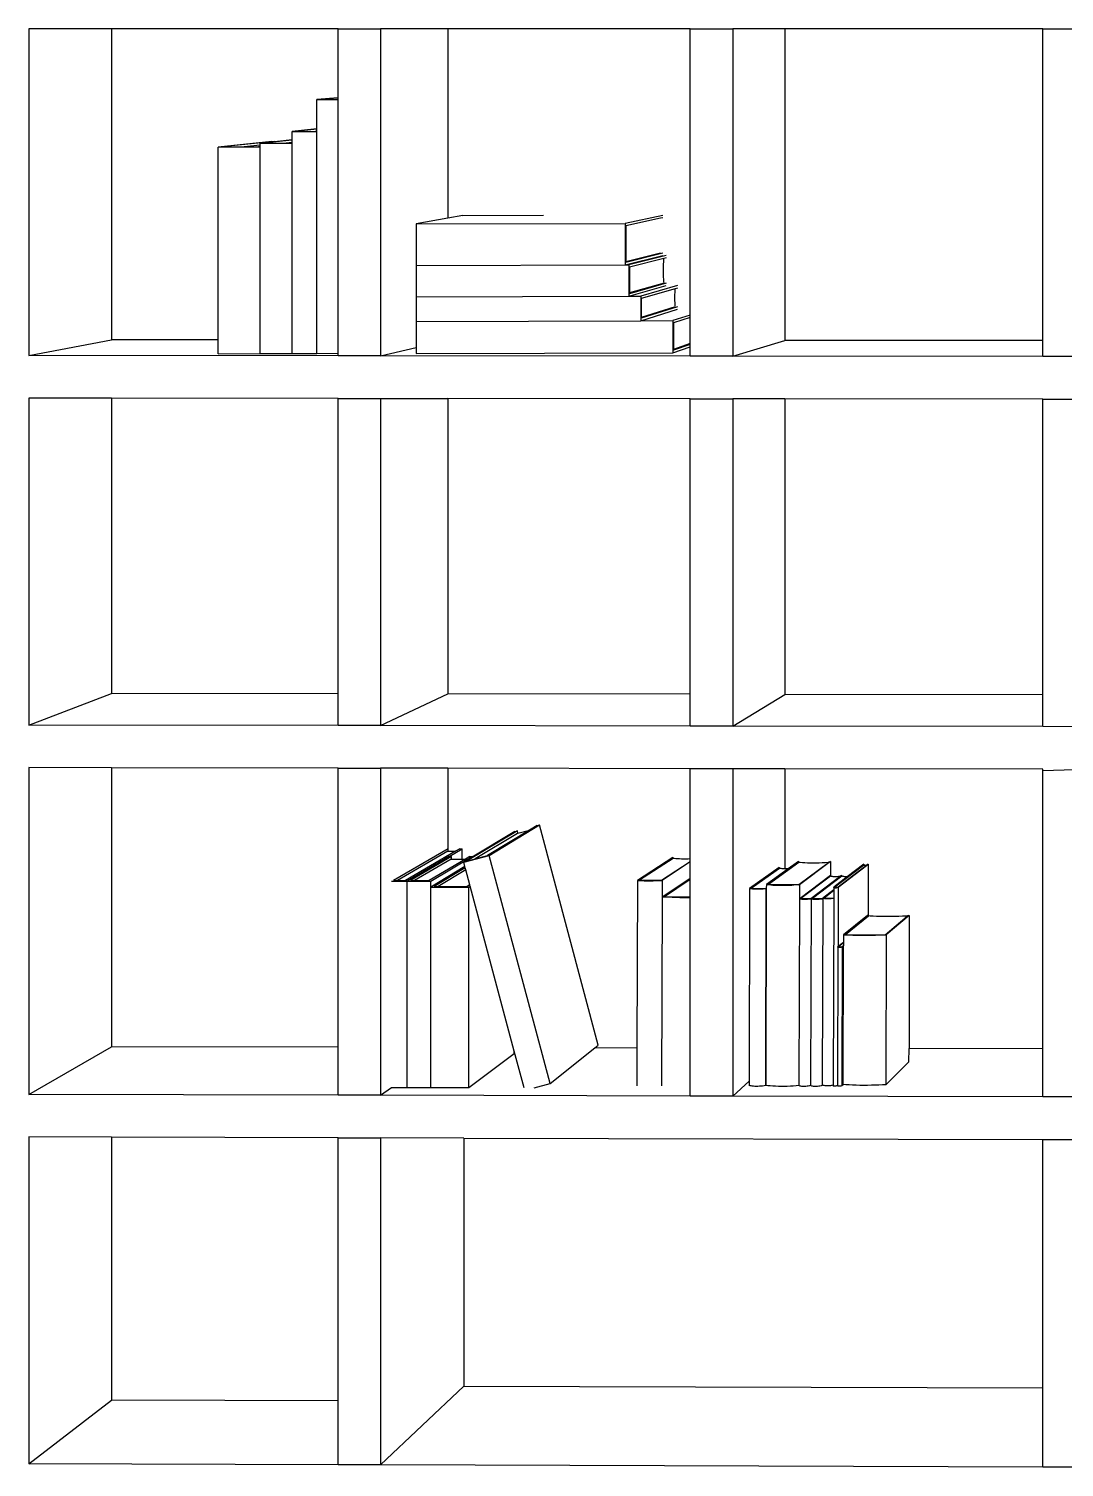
# Model space of a CAD drawing. Extents: x -7815 to 13236, y -6690 to 6575.
# Drawn here: x -5453 to -2430, y -4311 to -110 of the extents above; entities that cross this region are included whole.
import ezdxf

# ---------------------------------------------------------------- set-up
doc = ezdxf.new("R2010")
doc.units = 0
doc.layers.get('0').update_dxf_attribs({"linetype": 'CONTINUOUS'})

msp = doc.modelspace()

# ---------------------------------------------------------------- linework, layer by layer
for p, q in [((-5453.4, -109.6), (-5453.4, -1064.2)), ((-5212.3, -109.6), (-5453.4, -109.6)), ((-5212.3, -109.6), (-5212.3, -1018.3)), ((-4550.5, -109.6), (-5212.3, -109.6)), ((-4550.5, -109.6), (-4426.6, -109.7)), ((-4550.5, -311.4), (-4550.5, -109.6)), ((-4426.6, -109.7), (-4426.6, -1065.1)), ((-4229.7, -109.7), (-4426.6, -109.7)), ((-4229.7, -109.7), (-4229.7, -662.7)), ((-3522.3, -109.7), (-4229.7, -109.7)), ((-3522.3, -109.7), (-3398.1, -109.7)), ((-3522.3, -928.9), (-3522.3, -109.7)), ((-3398.1, -109.7), (-3398.1, -1065.9)), ((-3245.5, -109.7), (-3398.1, -109.7)), ((-3245.5, -109.7), (-3245.5, -1019.8)), ((-2492.4, -109.8), (-3245.5, -109.7)), ((-2492.4, -109.8), (-2368.1, -109.8)), ((-2492.4, -1020.4), (-2492.4, -109.8)), ((-4550.5, -311.4), (-4612, -316.2)), ((-4612, -316.2), (-4602.2, -316.2)), ((-4612, -402.3), (-4612, -316.2)), ((-4550.5, -312), (-4602.2, -316)), ((-4602.2, -316), (-4550.5, -316)), ((-4602.2, -316.2), (-4602.2, -316)), ((-4602.2, -316.2), (-4550.5, -316.1)), ((-4550.5, -312), (-4550.5, -311.4)), ((-4550.5, -316), (-4550.5, -312)), ((-4550.5, -316.1), (-4550.5, -316)), ((-4550.5, -1057.4), (-4550.5, -316.1)), ((-4612, -402.3), (-4684.8, -409.6)), ((-4684.8, -409.6), (-4612, -409.5)), ((-4684.8, -434.2), (-4684.8, -409.6)), ((-4612, -403), (-4675, -409.3)), ((-4675, -409.3), (-4616.8, -409.2)), ((-4612, -408.8), (-4616.8, -409.2)), ((-4612, -403), (-4612, -402.3)), ((-4612, -408.8), (-4612, -403)), ((-4612, -409.5), (-4612, -408.8)), ((-4612, -1057.6), (-4612, -409.5)), ((-4743.3, -438.4), (-4900.8, -455)), ((-4900.8, -455), (-4777.7, -454.8)), ((-4900.8, -1018.5), (-4900.8, -455)), ((-4736.1, -438.4), (-4890.9, -454.7)), ((-4890.9, -454.7), (-4824.8, -454.6)), ((-4777.7, -449.6), (-4824.8, -454.6)), ((-4824.8, -454.6), (-4782.5, -454.6)), ((-4777.7, -454.1), (-4782.5, -454.6)), ((-4736.1, -439.6), (-4777.7, -444)), ((-4777.7, -444), (-4684.8, -443.9)), ((-4777.7, -449.6), (-4777.7, -444)), ((-4777.7, -454.1), (-4777.7, -449.6)), ((-4777.7, -454.8), (-4777.7, -454.1)), ((-4777.7, -1058.1), (-4777.7, -454.8)), ((-4684.8, -434.9), (-4767.9, -443.7)), ((-4767.9, -443.7), (-4702.1, -443.6)), ((-4743.3, -438.4), (-4736.1, -438.4)), ((-4684.8, -434.2), (-4736.1, -439.6)), ((-4736.1, -439.6), (-4736.1, -438.4)), ((-4684.8, -441.8), (-4702.1, -443.6)), ((-4702.1, -443.6), (-4689.6, -443.6)), ((-4684.8, -443.1), (-4689.6, -443.6)), ((-4684.8, -434.9), (-4684.8, -434.2)), ((-4684.8, -441.8), (-4684.8, -434.9)), ((-4684.8, -443.1), (-4684.8, -441.8)), ((-4684.8, -443.9), (-4684.8, -443.1)), ((-4684.8, -1057.8), (-4684.8, -443.9)), ((-4229.7, -662.7), (-4322.6, -679.6)), ((-4186.1, -654.8), (-4229.7, -662.7)), ((-4186.1, -654.8), (-3950.8, -654.3)), ((-3602.4, -654.5), (-3712.3, -678.2)), ((-3609.1, -663.1), (-3710.5, -685.2)), ((-3602.4, -661.7), (-3609.1, -663.1)), ((-4322.6, -679.6), (-3712.3, -678.2)), ((-4322.6, -679.6), (-4322.6, -800.9)), ((-3712.3, -678.2), (-3712.3, -799.3)), ((-3710.5, -685.2), (-3710.5, -790.1)), ((-3712.3, -799.3), (-3602.4, -771.4)), ((-3602.4, -764.6), (-3710.5, -791.9)), ((-3609.1, -764.6), (-3710.5, -790.1)), ((-3710.5, -790.1), (-3710.5, -791.9)), ((-3592, -771.4), (-3701.4, -799.3)), ((-3598.9, -780.3), (-3699.6, -806.2)), ((-3600.2, -803.4), (-3600, -797.1)), ((-3600, -797.1), (-3599.6, -790.8)), ((-3599.6, -790.8), (-3599.2, -784.6)), ((-3599.2, -784.6), (-3598.9, -780.3)), ((-3592, -778.5), (-3598.9, -780.3)), ((-4322.6, -800.9), (-3712.3, -799.3)), ((-4322.6, -800.9), (-4322.6, -892.5)), ((-3712.3, -799.3), (-3701.4, -799.3)), ((-3701.4, -799.3), (-3701.4, -890.7)), ((-3699.6, -806.2), (-3699.6, -881.3)), ((-3600.4, -816.1), (-3600.3, -809.8)), ((-3600.3, -822.5), (-3600.4, -816.1)), ((-3600.3, -809.8), (-3600.2, -803.4)), ((-3600.2, -828.8), (-3600.3, -822.5)), ((-3600, -835), (-3600.2, -828.8)), ((-3599.6, -841.1), (-3600, -835)), ((-3701.4, -890.7), (-3592, -859.6)), ((-3592, -852.9), (-3699.6, -883.3)), ((-3598.7, -852.9), (-3699.6, -881.3)), ((-3699.6, -881.3), (-3699.6, -883.3)), ((-3559, -859.7), (-3666.7, -890.6)), ((-3565.7, -868.8), (-3665, -897.5)), ((-3599.2, -847.1), (-3599.6, -841.1)), ((-3598.7, -852.9), (-3599.2, -847.1)), ((-3566.8, -885.2), (-3566.5, -880.4)), ((-3566.5, -880.4), (-3566.2, -875.7)), ((-3566.2, -875.7), (-3565.8, -871.1)), ((-3565.8, -871.1), (-3565.7, -870.3)), ((-3559, -866.8), (-3565.7, -868.8)), ((-4322.6, -892.5), (-3701.4, -890.7)), ((-4322.6, -892.5), (-4322.6, -964.4)), ((-3701.4, -890.7), (-3666.7, -890.6)), ((-3666.7, -890.6), (-3666.7, -962.4)), ((-3665, -897.5), (-3665, -952.7)), ((-3565.7, -922.1), (-3665, -952.7)), ((-3559, -922.2), (-3665, -954.9)), ((-3566.9, -890), (-3566.8, -885.2)), ((-3566.9, -894.8), (-3566.9, -890)), ((-3566.9, -899.6), (-3566.9, -894.8)), ((-3566.8, -904.4), (-3566.9, -899.6)), ((-3566.5, -909), (-3566.8, -904.4)), ((-3566.2, -913.5), (-3566.5, -909)), ((-3565.8, -917.9), (-3566.2, -913.5)), ((-3565.7, -918.7), (-3565.8, -917.9)), ((-4322.6, -964.4), (-3666.7, -962.4)), ((-4322.6, -964.4), (-4322.6, -1040.8)), ((-3666.7, -962.4), (-3559, -928.9)), ((-3666.7, -962.4), (-3572.6, -962.1)), ((-3665, -952.7), (-3665, -954.9)), ((-3522.3, -945.9), (-3572.6, -962.1)), ((-3572.6, -962.1), (-3572.6, -1056)), ((-3522.3, -953.2), (-3570.9, -968.9)), ((-3522.3, -945.9), (-3522.3, -928.9)), ((-3522.3, -953.2), (-3522.3, -945.9)), ((-3522.3, -1029), (-3522.3, -953.2)), ((-3570.9, -968.9), (-3570.9, -1046)), ((-5453.4, -1064.2), (-5212.3, -1018.3)), ((-4900.8, -1018.5), (-5212.3, -1018.3)), ((-4900.8, -1058.6), (-4900.8, -1018.5)), ((-4426.6, -1065.1), (-4322.6, -1040.8)), ((-4322.6, -1040.8), (-4322.6, -1058.5)), ((-3572.6, -1056), (-3522.3, -1038.3)), ((-3522.3, -1029), (-3570.9, -1046)), ((-3522.3, -1031.4), (-3570.9, -1048.4)), ((-3570.9, -1046), (-3570.9, -1048.4)), ((-3522.3, -1031.4), (-3522.3, -1029)), ((-3522.3, -1038.3), (-3522.3, -1031.4)), ((-3522.3, -1065.8), (-3522.3, -1038.3)), ((-3398.1, -1065.9), (-3245.5, -1019.8)), ((-2492.4, -1020.4), (-3245.5, -1019.8)), ((-2492.4, -1066.6), (-2492.4, -1020.4)), ((-4550.5, -1065), (-5453.4, -1064.2)), ((-4900.8, -1058.6), (-4777.7, -1058.1)), ((-4777.7, -1058.1), (-4684.8, -1057.8)), ((-4684.8, -1057.8), (-4612, -1057.6)), ((-4612, -1057.6), (-4550.5, -1057.4)), ((-4550.5, -1065), (-4550.5, -1057.4)), ((-4426.6, -1065.1), (-4550.5, -1065)), ((-3522.3, -1065.8), (-4426.6, -1065.1)), ((-4322.6, -1058.5), (-3572.6, -1056)), ((-3398.1, -1065.9), (-3522.3, -1065.8)), ((-2492.4, -1066.6), (-3398.1, -1065.9)), ((-2368.1, -1066.7), (-2492.4, -1066.6)), ((-5453.4, -1188.6), (-5453.4, -2143.2)), ((-5212.3, -1188.8), (-5453.4, -1188.6)), ((-5212.3, -1188.8), (-5212.3, -2050.7)), ((-4550.5, -1189.4), (-5212.3, -1188.8)), ((-4550.5, -1189.4), (-4426.6, -1189.5)), ((-4550.5, -2051.7), (-4550.5, -1189.4)), ((-4426.6, -1189.5), (-4426.6, -2144.9)), ((-4426.6, -1189.5), (-4229.7, -1189.6)), ((-4229.7, -1189.6), (-4229.7, -2052.2)), ((-3522.3, -1190.3), (-4229.7, -1189.6)), ((-3522.3, -1190.3), (-3398.1, -1190.4)), ((-3522.3, -2053.3), (-3522.3, -1190.3)), ((-3398.1, -1190.4), (-3398.1, -2146.5)), ((-3245.5, -1190.5), (-3398.1, -1190.4)), ((-3245.5, -1190.5), (-3245.5, -2053.7)), ((-2492.4, -1191.2), (-3245.5, -1190.5)), ((-2492.4, -1191.2), (-2368.1, -1191.3)), ((-2492.4, -2054.8), (-2492.4, -1191.2)), ((-5453.4, -2143.2), (-5212.3, -2050.7)), ((-4550.5, -2051.7), (-5212.3, -2050.7)), ((-4550.5, -2144.7), (-4550.5, -2051.7)), ((-4426.6, -2144.9), (-4229.7, -2052.2)), ((-3522.3, -2053.3), (-4229.7, -2052.2)), ((-3522.3, -2146.3), (-3522.3, -2053.3)), ((-3398.1, -2146.5), (-3245.5, -2053.7)), ((-2492.4, -2054.8), (-3245.5, -2053.7)), ((-2492.4, -2148), (-2492.4, -2054.8)), ((-4550.5, -2144.7), (-5453.4, -2143.2)), ((-4426.6, -2144.9), (-4550.5, -2144.7)), ((-3522.3, -2146.3), (-4426.6, -2144.9)), ((-3398.1, -2146.5), (-3522.3, -2146.3)), ((-2492.4, -2148), (-3398.1, -2146.5)), ((-2368.1, -2148.2), (-2492.4, -2148)), ((-5453.4, -2267.5), (-5453.4, -3222.2)), ((-5212.3, -2267.9), (-5453.4, -2267.5)), ((-5212.3, -2267.9), (-5212.3, -3083.1)), ((-4550.5, -2269.1), (-5212.3, -2267.9)), ((-4550.5, -2269.1), (-4426.6, -2269.3)), ((-4550.5, -3084.6), (-4550.5, -2269.1)), ((-4426.6, -2269.3), (-4426.6, -3224.7)), ((-4229.7, -2269.6), (-4426.6, -2269.3)), ((-4229.7, -2269.6), (-4229.7, -2504.4)), ((-3522.3, -2270.8), (-4229.7, -2269.6)), ((-3398.1, -2271), (-3522.3, -2270.8)), ((-3522.3, -2534.3), (-3522.3, -2270.8)), ((-3398.1, -2271), (-3398.1, -3227.2)), ((-3245.5, -2271.3), (-3398.1, -2271)), ((-3245.5, -2271.3), (-3245.5, -2563.5)), ((-2492.4, -2272.6), (-3245.5, -2271.3)), ((-2492.4, -3089.3), (-2492.4, -2272.6)), ((-2368.1, -2272.8), (-2492.4, -2276.7)), ((-4109.5, -2523.9), (-3962.5, -2435.2)), ((-3969, -2437), (-3962.5, -2435.2)), ((-3790.6, -3078.1), (-3962.5, -2435.2)), ((-4027, -2452.5), (-4173.9, -2540.3)), ((-4033.9, -2454.3), (-4158.9, -2529)), ((-4026.7, -2459.9), (-4150.4, -2534)), ((-3991.2, -2450.4), (-4113.9, -2524.2)), ((-4033.9, -2454.3), (-4027, -2452.5)), ((-4025.2, -2459.4), (-4027, -2452.5)), ((-4026.7, -2459.9), (-4025.2, -2459.4)), ((-4025.2, -2459.4), (-3991.2, -2450.4)), ((-3969, -2437), (-3991.2, -2450.4)), ((-4228.5, -2504.4), (-4388.5, -2597.5)), ((-4230.1, -2512), (-4376.6, -2597.5)), ((-4207.7, -2512.1), (-4353.5, -2597.6)), ((-4230.1, -2512), (-4228.5, -2512)), ((-4229.9, -2504.4), (-4229.7, -2504.4)), ((-4229.7, -2504.4), (-4228.5, -2504.4)), ((-4228.5, -2512), (-4228.5, -2504.4)), ((-4228.5, -2512), (-4207.7, -2512.1)), ((-4226.2, -2526.9), (-4188, -2504.5)), ((-4194.7, -2504.5), (-4207.7, -2512.1)), ((-4194.7, -2504.5), (-4188, -2504.5)), ((-4188, -2534.6), (-4188, -2504.5)), ((-4226.2, -2526.9), (-4349, -2599)), ((-4219, -2526.9), (-4339.1, -2597.6)), ((-4220.5, -2534.6), (-4327.3, -2597.6)), ((-4178.6, -2534.7), (-4284.3, -2597.6)), ((-4279.8, -2599.1), (-4158.9, -2527)), ((-4180, -2556.5), (-4279.8, -2616.4)), ((-4179, -2560.2), (-4269.9, -2614.9)), ((-4226.2, -2526.9), (-4219, -2526.9)), ((-4220.5, -2534.6), (-4219, -2534.6)), ((-4219, -2534.6), (-4219, -2526.9)), ((-4219, -2534.6), (-4188, -2534.6)), ((-4188, -2534.6), (-4178.6, -2534.7)), ((-4183.5, -2543.6), (-4109.5, -2523.9)), ((-4158.9, -2529), (-4183.5, -2543.6)), ((-4180, -2556.5), (-4183.5, -2543.6)), ((-4179, -2560.2), (-4180, -2556.5)), ((-4177.5, -2566.1), (-4179, -2560.2)), ((-4165.7, -2527), (-4178.6, -2534.7)), ((-4173.9, -2540.3), (-4150.4, -2534)), ((-4165.7, -2527), (-4158.9, -2527)), ((-4158.9, -2529), (-4158.9, -2527)), ((-4150.4, -2534), (-4113.9, -2524.2)), ((-3931.3, -3190.2), (-4109.5, -2523.9)), ((-3572.9, -2530.3), (-3676.5, -2597.1)), ((-3572, -2531.2), (-3673.6, -2596.7)), ((-3572, -2533.1), (-3670.5, -2596.7)), ((-3605.9, -2596.8), (-3522.3, -2541.9)), ((-3522.3, -2543.3), (-3604.3, -2597.2)), ((-3572, -2531.2), (-3572.9, -2530.3)), ((-3572, -2531.2), (-3572, -2532.5)), ((-3569.1, -2533), (-3572, -2532.5)), ((-3572, -2532.5), (-3572, -2533.1)), ((-3564.6, -2533.7), (-3569.1, -2533)), ((-3559.5, -2534.2), (-3564.6, -2533.7)), ((-3553.9, -2534.5), (-3559.5, -2534.2)), ((-3547.9, -2534.8), (-3553.9, -2534.5)), ((-3541.6, -2534.8), (-3547.9, -2534.8)), ((-3535.1, -2534.8), (-3541.6, -2534.8)), ((-3528.5, -2534.6), (-3535.1, -2534.8)), ((-3522.3, -2534.3), (-3528.5, -2534.6)), ((-3522.3, -2541.9), (-3522.3, -2534.3)), ((-3522.3, -2543.3), (-3522.3, -2541.9)), ((-3522.3, -2590.1), (-3522.3, -2543.3)), ((-3262.2, -2559.4), (-3348.7, -2621)), ((-3261.8, -2560.1), (-3346.6, -2620.6)), ((-3261.8, -2562), (-3344, -2620.6)), ((-3204.7, -2543), (-3296.4, -2609)), ((-3204.7, -2544.9), (-3293.7, -2609)), ((-3261.8, -2560.1), (-3262.2, -2559.4)), ((-3261.8, -2560.1), (-3261.8, -2561.4)), ((-3259.8, -2561.9), (-3261.8, -2561.4)), ((-3261.8, -2561.4), (-3261.8, -2562)), ((-3256.9, -2562.5), (-3259.8, -2561.9)), ((-3253.6, -2563), (-3256.9, -2562.5)), ((-3206.4, -2542.2), (-3236.1, -2563.5)), ((-3204.7, -2543), (-3206.4, -2542.2)), ((-3205.5, -2609.1), (-3118.5, -2544.8)), ((-3204.7, -2543), (-3204.7, -2544.3)), ((-3200.8, -2544.8), (-3204.7, -2544.3)), ((-3204.7, -2544.3), (-3204.7, -2544.9)), ((-3112.2, -2542.3), (-3203.1, -2609.6)), ((-3194.3, -2545.5), (-3200.8, -2544.8)), ((-3187.2, -2546), (-3194.3, -2545.5)), ((-3179.4, -2546.3), (-3187.2, -2546)), ((-3171.3, -2546.6), (-3179.4, -2546.3)), ((-3162.7, -2546.7), (-3171.3, -2546.6)), ((-3154, -2546.6), (-3162.7, -2546.7)), ((-3145.3, -2546.4), (-3154, -2546.6)), ((-3136.6, -2546.1), (-3145.3, -2546.4)), ((-3128.1, -2545.6), (-3136.6, -2546.1)), ((-3119.9, -2545), (-3128.1, -2545.6)), ((-3118.5, -2544.8), (-3119.9, -2545)), ((-3118.5, -2544.8), (-3116.2, -2543.2)), ((-3116.2, -2543.2), (-3112.2, -2542.3)), ((-3112.2, -2542.3), (-3112.3, -2582.3)), ((-3015.8, -2550.4), (-3102.3, -2616.6)), ((-3015.8, -2552.3), (-3099.8, -2616.6)), ((-3002.2, -2549.6), (-3090.1, -2617)), ((-3089.9, -2616.6), (-3007.4, -2553.3)), ((-3015.1, -2549.6), (-3063.6, -2586.6)), ((-3015.8, -2550.4), (-3015.1, -2549.6)), ((-3015.8, -2550.4), (-3015.8, -2552.3)), ((-3015.8, -2552.3), (-3015.1, -2551.4)), ((-3015.2, -2552.2), (-3015.1, -2551.4)), ((-3015.1, -2552.3), (-3015.2, -2552.2)), ((-3015.1, -2549.6), (-3015.1, -2551.4)), ((-3015.1, -2551.4), (-3015.1, -2552.3)), ((-3015, -2552.8), (-3015.1, -2552.3)), ((-3014.6, -2553.3), (-3015, -2552.8)), ((-3013.9, -2553.7), (-3014.6, -2553.3)), ((-3013, -2553.9), (-3013.9, -2553.7)), ((-3011.9, -2554), (-3013, -2553.9)), ((-3010.7, -2553.9), (-3011.9, -2554)), ((-3009.2, -2553.7), (-3010.7, -2553.9)), ((-3007.6, -2553.3), (-3009.2, -2553.7)), ((-3007.4, -2553.3), (-3007.6, -2553.3)), ((-3007.4, -2553.3), (-3003.7, -2550.4)), ((-3003.7, -2550.4), (-3002.2, -2549.6)), ((-3002.2, -2549.6), (-3002.6, -2699.6)), ((-4394.4, -2599), (-4349, -2599)), ((-4388.5, -2597.5), (-4376.6, -2597.5)), ((-4376.6, -2597.5), (-4353.5, -2597.6)), ((-4349, -2599), (-4279.8, -2599.1)), ((-4349, -3202), (-4349, -2599)), ((-4339.1, -2597.6), (-4327.3, -2597.6)), ((-4327.3, -2597.6), (-4284.3, -2597.6)), ((-4279.8, -2616.4), (-4279.8, -2599.1)), ((-4177.5, -2566.1), (-4258.4, -2614.9)), ((-4165.6, -2610.4), (-4177.5, -2566.1)), ((-3676.5, -2597.1), (-3678, -3086.6)), ((-3676.5, -2597.1), (-3604.3, -2597.2)), ((-3672.1, -2597.8), (-3676.5, -2597.1)), ((-3673.6, -2596.7), (-3670.5, -2596.7)), ((-3667.3, -2598.3), (-3672.1, -2597.8)), ((-3670.5, -2596.7), (-3605.9, -2596.8)), ((-3662, -2598.8), (-3667.3, -2598.3)), ((-3656.3, -2599.1), (-3662, -2598.8)), ((-3650.2, -2599.3), (-3656.3, -2599.1)), ((-3643.8, -2599.4), (-3650.2, -2599.3)), ((-3637.3, -2599.3), (-3643.8, -2599.4)), ((-3630.6, -2599.2), (-3637.3, -2599.3)), ((-3623.9, -2598.8), (-3630.6, -2599.2)), ((-3617.3, -2598.4), (-3623.9, -2598.8)), ((-3610.7, -2597.9), (-3617.3, -2598.4)), ((-3604.3, -2597.2), (-3610.7, -2597.9)), ((-3604.5, -2645.2), (-3522.3, -2590.1)), ((-3604.3, -2597.2), (-3604.5, -2645.2)), ((-3522.3, -2592.8), (-3599.7, -2644.8)), ((-3522.3, -2594.6), (-3597, -2644.8)), ((-3522.3, -2592.8), (-3522.3, -2590.1)), ((-3522.3, -2594.6), (-3522.3, -2592.8)), ((-3522.3, -2644.9), (-3522.3, -2594.6)), ((-3236.1, -2563.5), (-3299.9, -2609.4)), ((-3249.9, -2563.3), (-3253.6, -2563)), ((-3246, -2563.5), (-3249.9, -2563.3)), ((-3245.5, -2563.5), (-3246, -2563.5)), ((-3241.7, -2563.6), (-3245.5, -2563.5)), ((-3237.3, -2563.5), (-3241.7, -2563.6)), ((-3236.1, -2563.5), (-3237.3, -2563.5)), ((-3203.2, -2650.6), (-3112.3, -2582.3)), ((-3112.4, -2583.1), (-3201.6, -2650.2)), ((-3112.4, -2584.9), (-3199.2, -2650.2)), ((-3169.8, -2650.2), (-3084, -2585.1)), ((-3079.3, -2582.3), (-3169.3, -2650.7)), ((-3079.4, -2583.2), (-3167.7, -2650.3)), ((-3079.4, -2584.9), (-3165.3, -2650.3)), ((-3112.4, -2583.1), (-3112.3, -2582.3)), ((-3112.4, -2583.1), (-3112.4, -2584.9)), ((-3112.4, -2584.9), (-3112.3, -2584)), ((-3112.3, -2582.3), (-3112.3, -2584)), ((-3111, -2584.8), (-3112.3, -2584)), ((-3109.3, -2585.4), (-3111, -2584.8)), ((-3107.2, -2585.9), (-3109.3, -2585.4)), ((-3104.8, -2586.3), (-3107.2, -2585.9)), ((-3102.1, -2586.5), (-3104.8, -2586.3)), ((-3063.6, -2586.6), (-3103.3, -2617)), ((-3099.2, -2586.6), (-3102.1, -2586.5)), ((-3096.1, -2586.5), (-3099.2, -2586.6)), ((-3092.8, -2586.3), (-3096.1, -2586.5)), ((-3089.5, -2586), (-3092.8, -2586.3)), ((-3086.1, -2585.5), (-3089.5, -2586)), ((-3084, -2585.1), (-3086.1, -2585.5)), ((-3084, -2585.1), (-3081.5, -2583.2)), ((-3081.5, -2583.2), (-3079.3, -2582.3)), ((-3079.4, -2583.2), (-3079.3, -2582.3)), ((-3079.4, -2583.2), (-3079.4, -2584.1)), ((-3079.3, -2584.1), (-3079.4, -2584.1)), ((-3079.4, -2584.1), (-3079.3, -2584.1)), ((-3079.4, -2584.9), (-3079.3, -2584.1)), ((-3079.4, -2584.1), (-3079.4, -2584.1)), ((-3079.4, -2584.1), (-3079.4, -2584.9)), ((-3079.3, -2582.3), (-3079.3, -2584.1)), ((-3078, -2584.9), (-3079.3, -2584.1)), ((-3076.3, -2585.5), (-3078, -2584.9)), ((-3074.2, -2586), (-3076.3, -2585.5)), ((-3071.8, -2586.4), (-3074.2, -2586)), ((-3069.1, -2586.6), (-3071.8, -2586.4)), ((-3066.2, -2586.7), (-3069.1, -2586.6)), ((-3063.6, -2586.6), (-3066.2, -2586.7)), ((-4279.8, -2616.4), (-4168.6, -2616.5)), ((-4279.8, -3202.1), (-4279.8, -2616.4)), ((-4269.9, -2614.9), (-4258.4, -2614.9)), ((-4258.4, -2614.9), (-4173.2, -2615)), ((-4165.6, -2610.4), (-4173.2, -2615)), ((-4168.6, -2616.5), (-4164.6, -2614.1)), ((-4168.6, -3202.3), (-4168.6, -2616.5)), ((-4164.6, -2614.1), (-4165.6, -2610.4)), ((-4035.9, -3095.5), (-4164.6, -2614.1)), ((-3604.5, -2645.2), (-3606.2, -3196.9)), ((-3604.5, -2645.2), (-3522.3, -2645.3)), ((-3595.5, -2645.9), (-3604.5, -2645.2)), ((-3599.7, -2644.8), (-3597, -2644.8)), ((-3597, -2644.8), (-3522.3, -2644.9)), ((-3585.7, -2646.5), (-3595.5, -2645.9)), ((-3575.2, -2646.9), (-3585.7, -2646.5)), ((-3564.2, -2647.3), (-3575.2, -2646.9)), ((-3522.3, -2645.3), (-3522.3, -2644.9)), ((-3522.3, -2647.5), (-3522.3, -2645.3)), ((-3348.7, -2621), (-3350.3, -3183.4)), ((-3348.7, -2621), (-3300.2, -2621.1)), ((-3345.9, -2621.6), (-3348.7, -2621)), ((-3346.6, -2620.6), (-3344, -2620.6)), ((-3342.8, -2622.1), (-3345.9, -2621.6)), ((-3344, -2620.6), (-3301.2, -2620.7)), ((-3339.4, -2622.5), (-3342.8, -2622.1)), ((-3335.6, -2622.8), (-3339.4, -2622.5)), ((-3331.6, -2623), (-3335.6, -2622.8)), ((-3327.3, -2623.1), (-3331.6, -2623)), ((-3322.9, -2623), (-3327.3, -2623.1)), ((-3318.4, -2622.9), (-3322.9, -2623)), ((-3313.8, -2622.6), (-3318.4, -2622.9)), ((-3309.2, -2622.2), (-3313.8, -2622.6)), ((-3304.7, -2621.7), (-3309.2, -2622.2)), ((-3300.2, -2621.1), (-3304.7, -2621.7)), ((-3300.2, -2621.1), (-3301.9, -3196.2)), ((-3301.6, -3196), (-3300, -2620.9)), ((-3301.2, -2620.7), (-3300, -2619.8)), ((-3300, -2620.9), (-3300.2, -2621.1)), ((-3299.9, -2609.4), (-3300, -2619.8)), ((-3300, -2619.8), (-3300, -2620.9)), ((-3299.9, -2609.4), (-3296.4, -2609.4)), ((-3296.4, -2609.8), (-3299.9, -2609.4)), ((-3296.4, -2609), (-3293.7, -2609)), ((-3296.4, -2609.4), (-3296.4, -2609.8)), ((-3296.4, -2609.4), (-3294.2, -2609.4)), ((-3295, -2609.9), (-3296.4, -2609.8)), ((-3294.2, -2609.4), (-3295, -2609.9)), ((-3293.7, -2610.1), (-3295, -2609.9)), ((-3294.2, -2609.4), (-3205.5, -2609.6)), ((-3293.7, -2609), (-3205.5, -2609.1)), ((-3286.8, -2610.6), (-3293.7, -2610.1)), ((-3281.5, -2611), (-3286.8, -2610.6)), ((-3281.5, -2611), (-3225.8, -2611.1)), ((-3279.3, -2611.1), (-3281.5, -2611)), ((-3271.4, -2611.4), (-3279.3, -2611.1)), ((-3263.2, -2611.6), (-3271.4, -2611.4)), ((-3254.6, -2611.7), (-3263.2, -2611.6)), ((-3245.9, -2611.7), (-3254.6, -2611.7)), ((-3237.1, -2611.5), (-3245.9, -2611.7)), ((-3228.3, -2611.2), (-3237.1, -2611.5)), ((-3225.8, -2611.1), (-3228.3, -2611.2)), ((-3219.6, -2610.8), (-3225.8, -2611.1)), ((-3211.2, -2610.2), (-3219.6, -2610.8)), ((-3205.5, -2609.8), (-3211.2, -2610.2)), ((-3205.5, -2609.6), (-3205.5, -2609.8)), ((-3203.4, -2609.6), (-3205.5, -2609.8)), ((-3205.5, -2609.6), (-3203.4, -2609.6)), ((-3203.4, -2609.6), (-3203.4, -2609.6)), ((-3203.1, -2609.6), (-3203.4, -2609.6)), ((-3203.4, -2609.6), (-3203.1, -2609.6)), ((-3203.1, -2609.6), (-3203.2, -2650.6)), ((-3103.3, -2624.3), (-3135.4, -2648.9)), ((-3103.3, -2625.1), (-3133.8, -2648.5)), ((-3103.3, -2626.9), (-3131.4, -2648.5)), ((-3103.3, -2626.9), (-3103.4, -2648.5)), ((-3103.2, -2617.7), (-3103.3, -2617)), ((-3103.3, -2617), (-3102.3, -2617)), ((-3103.3, -2617), (-3103.3, -2624.3)), ((-3103.3, -2624.3), (-3103.3, -2625.1)), ((-3103.3, -2625.1), (-3103.3, -2626.9)), ((-3102.9, -2618.2), (-3103.2, -2617.7)), ((-3102.4, -2618.7), (-3102.9, -2618.2)), ((-3101.6, -2619), (-3102.4, -2618.7)), ((-3102.3, -2616.6), (-3099.8, -2616.6)), ((-3100.4, -2617), (-3102.3, -2618.5)), ((-3102.3, -2617), (-3102.3, -2618.5)), ((-3102.3, -2617), (-3100.4, -2617)), ((-3102.3, -2618.5), (-3094.8, -2618.5)), ((-3100.7, -2619.2), (-3101.6, -2619)), ((-3099.6, -2619.3), (-3100.7, -2619.2)), ((-3100.4, -2617), (-3090.1, -2617)), ((-3099.8, -2616.6), (-3089.9, -2616.6)), ((-3098.4, -2619.2), (-3099.6, -2619.3)), ((-3096.9, -2619), (-3098.4, -2619.2)), ((-3095.4, -2618.7), (-3096.9, -2619)), ((-3094.8, -2618.5), (-3095.4, -2618.7)), ((-3093.7, -2618.3), (-3094.8, -2618.5)), ((-3091.9, -2617.7), (-3093.7, -2618.3)), ((-3090.1, -2617), (-3091.9, -2617.7)), ((-3090.1, -2617), (-3090.5, -2790.5)), ((-3552.6, -2647.5), (-3564.2, -2647.3)), ((-3540.7, -2647.6), (-3552.6, -2647.5)), ((-3528.6, -2647.6), (-3540.7, -2647.6)), ((-3522.3, -2647.5), (-3528.6, -2647.6)), ((-3522.3, -3199.8), (-3522.3, -2647.5)), ((-3203.2, -2650.6), (-3204.7, -3196.2)), ((-3203.2, -2650.6), (-3169.3, -2650.7)), ((-3201.6, -2651.3), (-3203.2, -2650.6)), ((-3201.6, -2650.2), (-3199.2, -2650.2)), ((-3199.7, -2651.9), (-3201.6, -2651.3)), ((-3197.4, -2652.3), (-3199.7, -2651.9)), ((-3199.2, -2650.2), (-3169.8, -2650.2)), ((-3194.9, -2652.7), (-3197.4, -2652.3)), ((-3192.2, -2652.9), (-3194.9, -2652.7)), ((-3189.3, -2652.9), (-3192.2, -2652.9)), ((-3186.2, -2652.9), (-3189.3, -2652.9)), ((-3182.9, -2652.7), (-3186.2, -2652.9)), ((-3179.6, -2652.4), (-3182.9, -2652.7)), ((-3176.1, -2651.9), (-3179.6, -2652.4)), ((-3172.7, -2651.3), (-3176.1, -2651.9)), ((-3169.3, -2650.7), (-3172.7, -2651.3)), ((-3169.3, -2650.7), (-3170.8, -3196.3)), ((-3169.3, -2650.7), (-3135.4, -2650.7)), ((-3167.7, -2651.4), (-3169.3, -2650.7)), ((-3167.7, -2650.3), (-3165.3, -2650.3)), ((-3165.7, -2651.9), (-3167.7, -2651.4)), ((-3163.5, -2652.4), (-3165.7, -2651.9)), ((-3165.3, -2650.3), (-3135.9, -2650.3)), ((-3161, -2652.7), (-3163.5, -2652.4)), ((-3158.3, -2652.9), (-3161, -2652.7)), ((-3155.3, -2653), (-3158.3, -2652.9)), ((-3152.2, -2652.9), (-3155.3, -2653)), ((-3149, -2652.7), (-3152.2, -2652.9)), ((-3145.6, -2652.4), (-3149, -2652.7)), ((-3142.2, -2652), (-3145.6, -2652.4)), ((-3138.8, -2651.4), (-3142.2, -2652)), ((-3135.4, -2650.7), (-3138.8, -2651.4)), ((-3135.4, -2650.7), (-3136.8, -3194.5)), ((-3135.9, -2650.3), (-3135.4, -2649.9)), ((-3135.4, -2648.9), (-3103.4, -2649)), ((-3133.8, -2649.6), (-3135.4, -2648.9)), ((-3135.4, -2648.9), (-3135.4, -2649.9)), ((-3135.4, -2649.9), (-3135.4, -2650.7)), ((-3133.8, -2648.5), (-3131.4, -2648.5)), ((-3131.8, -2650.2), (-3133.8, -2649.6)), ((-3129.6, -2650.6), (-3131.8, -2650.2)), ((-3131.4, -2648.5), (-3103.4, -2648.5)), ((-3127.1, -2651), (-3129.6, -2650.6)), ((-3124.3, -2651.2), (-3127.1, -2651)), ((-3121.4, -2651.2), (-3124.3, -2651.2)), ((-3118.3, -2651.2), (-3121.4, -2651.2)), ((-3115, -2651), (-3118.3, -2651.2)), ((-3111.7, -2650.7), (-3115, -2651)), ((-3108.3, -2650.2), (-3111.7, -2650.7)), ((-3104.9, -2649.7), (-3108.3, -2650.2)), ((-3103.4, -2649.4), (-3104.9, -2649.7)), ((-3103.4, -2649.4), (-3104.8, -3195.1)), ((-3103.4, -2648.5), (-3103.4, -2649)), ((-3103.4, -2649), (-3103.4, -2649.4)), ((-3004.7, -2699.1), (-3074.9, -2756.3)), ((-3001.8, -2699.8), (-3070.6, -2755.9)), ((-3001.8, -2701.2), (-3068.8, -2755.9)), ((-3002.6, -2699.6), (-3004.7, -2699.1)), ((-3001.8, -2699.8), (-3002.6, -2699.6)), ((-3001.8, -2699.8), (-3001.8, -2700.8)), ((-2996.8, -2701.2), (-3001.8, -2700.8)), ((-3001.8, -2700.8), (-3001.8, -2701.2)), ((-2988, -2701.7), (-2996.8, -2701.2)), ((-2978.3, -2702.2), (-2988, -2701.7)), ((-2968, -2702.5), (-2978.3, -2702.2)), ((-2957.3, -2702.7), (-2968, -2702.5)), ((-2946.2, -2702.8), (-2957.3, -2702.7)), ((-2953.3, -2756.2), (-2888.4, -2701.2)), ((-2882.5, -2699.3), (-2949.9, -2756.5)), ((-2934.9, -2702.7), (-2946.2, -2702.8)), ((-2923.7, -2702.6), (-2934.9, -2702.7)), ((-2912.7, -2702.3), (-2923.7, -2702.6)), ((-2902, -2701.9), (-2912.7, -2702.3)), ((-2891.9, -2701.4), (-2902, -2701.9)), ((-2888.4, -2701.2), (-2891.9, -2701.4)), ((-2888.4, -2701.2), (-2887.1, -2700)), ((-2887.1, -2700), (-2882.5, -2699.3)), ((-2882.5, -2699.3), (-2883.4, -3088.4)), ((-3074.9, -2756.3), (-2949.9, -2756.5)), ((-3066.3, -2756.9), (-3074.9, -2756.3)), ((-3074.9, -2756.3), (-3074.9, -2777.7)), ((-3070.6, -2755.9), (-3068.8, -2755.9)), ((-3068.8, -2755.9), (-2953.3, -2756.2)), ((-3057, -2757.3), (-3066.3, -2756.9)), ((-3047, -2757.7), (-3057, -2757.3)), ((-3036.6, -2758), (-3047, -2757.7)), ((-3025.8, -2758.2), (-3036.6, -2758)), ((-3014.7, -2758.3), (-3025.8, -2758.2)), ((-3003.5, -2758.3), (-3014.7, -2758.3)), ((-2992.2, -2758.1), (-3003.5, -2758.3)), ((-2981.1, -2757.9), (-2992.2, -2758.1)), ((-2970.3, -2757.5), (-2981.1, -2757.9)), ((-2959.8, -2757.1), (-2970.3, -2757.5)), ((-2949.9, -2756.5), (-2959.8, -2757.1)), ((-2949.9, -2756.5), (-2951, -3193.7)), ((-3091.5, -2791.4), (-3092.6, -3196)), ((-3090.5, -2790.5), (-3091.5, -2791.4)), ((-3091.5, -2791.4), (-3078.3, -2791.4)), ((-3091.1, -2791.8), (-3091.5, -2791.4)), ((-3090.5, -2792.2), (-3091.1, -2791.8)), ((-3074.9, -2778.1), (-3090.8, -2791.1)), ((-3090.8, -2791.1), (-3089.1, -2791.1)), ((-3090.5, -2790.5), (-3074.9, -2777.7)), ((-3089.8, -2792.6), (-3090.5, -2792.2)), ((-3089, -2792.8), (-3089.8, -2792.6)), ((-3074.9, -2779.4), (-3089.1, -2791.1)), ((-3089.1, -2791.1), (-3078.3, -2791.1)), ((-3088, -2792.9), (-3089, -2792.8)), ((-3086.8, -2793), (-3088, -2792.9)), ((-3085.6, -2792.9), (-3086.8, -2793)), ((-3084.3, -2792.8), (-3085.6, -2792.9)), ((-3082.9, -2792.6), (-3084.3, -2792.8)), ((-3081.4, -2792.3), (-3082.9, -2792.6)), ((-3079.8, -2791.9), (-3081.4, -2792.3)), ((-3078.3, -2791.4), (-3079.8, -2791.9)), ((-3078.3, -2791.4), (-3079.3, -3196.6)), ((-3078.3, -2791.1), (-3074.9, -2788.3)), ((-3074.9, -2788.6), (-3078.3, -2791.4)), ((-3076, -3193.4), (-3074.9, -2788.6)), ((-3074.9, -2777.7), (-3074.9, -2778.1)), ((-3074.9, -2778.1), (-3074.9, -2779.4)), ((-3074.9, -2779.4), (-3074.9, -2788.3)), ((-3074.9, -2788.3), (-3074.9, -2788.6)), ((-5453.4, -3222.2), (-5212.3, -3083.1)), ((-4550.5, -3084.6), (-5212.3, -3083.1)), ((-4550.5, -3224.4), (-4550.5, -3084.6)), ((-4168.6, -3202.3), (-4035.9, -3102.2)), ((-4035.9, -3102.2), (-4035.9, -3095.5)), ((-4007.3, -3202.5), (-4035.9, -3095.5)), ((-3931.3, -3190.2), (-3800.9, -3086.3)), ((-3800.9, -3086.3), (-3790.6, -3078.1)), ((-3678, -3086.6), (-3800.9, -3086.3)), ((-3678, -3086.6), (-3678.3, -3196.7)), ((-2883.5, -3126.9), (-2883.4, -3088.4)), ((-2492.4, -3089.3), (-2883.4, -3088.4)), ((-2492.4, -3229.3), (-2492.4, -3089.3)), ((-2951, -3193.7), (-2883.5, -3126.9)), ((-3977.7, -3202.6), (-3931.3, -3190.2)), ((-3398.1, -3227.2), (-3350.3, -3183.4)), ((-3350.3, -3183.4), (-3350.3, -3196.1)), ((-4550.5, -3224.4), (-5453.4, -3222.2)), ((-4426.6, -3224.7), (-4550.5, -3224.4)), ((-4426.6, -3224.7), (-4394.4, -3202)), ((-3522.3, -3226.9), (-4426.6, -3224.7)), ((-4394.4, -3202), (-4349, -3202)), ((-4349, -3202), (-4279.8, -3202.1)), ((-4279.8, -3202.1), (-4168.6, -3202.3)), ((-3522.3, -3226.9), (-3522.3, -3199.8)), ((-3398.1, -3227.2), (-3522.3, -3226.9)), ((-2492.4, -3229.3), (-3398.1, -3227.2)), ((-3347.6, -3196.9), (-3350.3, -3196.1)), ((-3344.5, -3197.5), (-3347.6, -3196.9)), ((-3341, -3198), (-3344.5, -3197.5)), ((-3337.2, -3198.4), (-3341, -3198)), ((-3333.2, -3198.6), (-3337.2, -3198.4)), ((-3329, -3198.7), (-3333.2, -3198.6)), ((-3324.6, -3198.6), (-3329, -3198.7)), ((-3320, -3198.4), (-3324.6, -3198.6)), ((-3315.4, -3198.1), (-3320, -3198.4)), ((-3310.9, -3197.6), (-3315.4, -3198.1)), ((-3306.3, -3197), (-3310.9, -3197.6)), ((-3301.9, -3196.2), (-3306.3, -3197)), ((-3301.9, -3196.2), (-3301.6, -3196)), ((-3295.3, -3196.8), (-3301.6, -3196)), ((-3288.4, -3197.5), (-3295.3, -3196.8)), ((-3281, -3198.1), (-3288.4, -3197.5)), ((-3273.1, -3198.5), (-3281, -3198.1)), ((-3264.8, -3198.8), (-3273.1, -3198.5)), ((-3256.2, -3198.9), (-3264.8, -3198.8)), ((-3247.5, -3198.8), (-3256.2, -3198.9)), ((-3238.7, -3198.6), (-3247.5, -3198.8)), ((-3229.9, -3198.2), (-3238.7, -3198.6)), ((-3221.2, -3197.7), (-3229.9, -3198.2)), ((-3212.8, -3197), (-3221.2, -3197.7)), ((-3204.7, -3196.2), (-3212.8, -3197)), ((-3203.1, -3197), (-3204.7, -3196.2)), ((-3201.1, -3197.7), (-3203.1, -3197)), ((-3198.9, -3198.3), (-3201.1, -3197.7)), ((-3196.4, -3198.7), (-3198.9, -3198.3)), ((-3193.7, -3199), (-3196.4, -3198.7)), ((-3190.8, -3199), (-3193.7, -3199)), ((-3187.6, -3199), (-3190.8, -3199)), ((-3184.4, -3198.7), (-3187.6, -3199)), ((-3181, -3198.3), (-3184.4, -3198.7)), ((-3177.6, -3197.8), (-3181, -3198.3)), ((-3174.2, -3197.1), (-3177.6, -3197.8)), ((-3170.8, -3196.3), (-3174.2, -3197.1)), ((-3169.1, -3197.1), (-3170.8, -3196.3)), ((-3167.2, -3197.8), (-3169.1, -3197.1)), ((-3165, -3198.4), (-3167.2, -3197.8)), ((-3162.5, -3198.8), (-3165, -3198.4)), ((-3159.8, -3199), (-3162.5, -3198.8)), ((-3156.8, -3199.1), (-3159.8, -3199)), ((-3153.7, -3199), (-3156.8, -3199.1)), ((-3150.4, -3198.8), (-3153.7, -3199)), ((-3147.1, -3198.4), (-3150.4, -3198.8)), ((-3143.7, -3197.9), (-3147.1, -3198.4)), ((-3140.3, -3197.2), (-3143.7, -3197.9)), ((-3136.8, -3196.4), (-3140.3, -3197.2)), ((-3136.8, -3194.5), (-3136.8, -3196.4)), ((-3135.6, -3195.2), (-3136.8, -3194.5)), ((-3136.8, -3196.4), (-3135.6, -3195.2)), ((-3135.2, -3195.4), (-3135.6, -3195.2)), ((-3133.3, -3196.1), (-3135.2, -3195.4)), ((-3131, -3196.6), (-3133.3, -3196.1)), ((-3128.5, -3197), (-3131, -3196.6)), ((-3125.8, -3197.3), (-3128.5, -3197)), ((-3122.9, -3197.4), (-3125.8, -3197.3)), ((-3119.7, -3197.3), (-3122.9, -3197.4)), ((-3116.5, -3197.1), (-3119.7, -3197.3)), ((-3113.1, -3196.7), (-3116.5, -3197.1)), ((-3109.7, -3196.1), (-3113.1, -3196.7)), ((-3106.3, -3195.4), (-3109.7, -3196.1)), ((-3104.8, -3195.1), (-3106.3, -3195.4)), ((-3104.8, -3195.1), (-3104.8, -3195.5)), ((-3104.7, -3196.4), (-3104.8, -3195.5)), ((-3104.4, -3197.1), (-3104.7, -3196.4)), ((-3103.9, -3197.6), (-3104.4, -3197.1)), ((-3103.2, -3198), (-3103.9, -3197.6)), ((-3102.3, -3198.3), (-3103.2, -3198)), ((-3101.2, -3198.4), (-3102.3, -3198.3)), ((-3099.9, -3198.3), (-3101.2, -3198.4)), ((-3098.5, -3198), (-3099.9, -3198.3)), ((-3096.9, -3197.6), (-3098.5, -3198)), ((-3095.2, -3197.1), (-3096.9, -3197.6)), ((-3093.4, -3196.4), (-3095.2, -3197.1)), ((-3092.6, -3196), (-3093.4, -3196.4)), ((-3092.6, -3196), (-3092.6, -3196.5)), ((-3092.2, -3197.1), (-3092.6, -3196.5)), ((-3091.6, -3197.5), (-3092.2, -3197.1)), ((-3090.9, -3197.9), (-3091.6, -3197.5)), ((-3090, -3198.2), (-3090.9, -3197.9)), ((-3089, -3198.3), (-3090, -3198.2)), ((-3087.9, -3198.4), (-3089, -3198.3)), ((-3086.7, -3198.3), (-3087.9, -3198.4)), ((-3085.3, -3198.2), (-3086.7, -3198.3)), ((-3083.9, -3197.9), (-3085.3, -3198.2)), ((-3082.4, -3197.6), (-3083.9, -3197.9)), ((-3080.9, -3197.1), (-3082.4, -3197.6)), ((-3079.3, -3196.6), (-3080.9, -3197.1)), ((-3079.3, -3196.6), (-3076, -3193.4)), ((-3067.4, -3194.1), (-3076, -3193.4)), ((-3058.1, -3194.6), (-3067.4, -3194.1)), ((-3048.2, -3195.1), (-3058.1, -3194.6)), ((-3037.7, -3195.5), (-3048.2, -3195.1)), ((-3026.9, -3195.7), (-3037.7, -3195.5)), ((-3015.8, -3195.8), (-3026.9, -3195.7)), ((-3004.6, -3195.7), (-3015.8, -3195.8)), ((-2993.4, -3195.6), (-3004.6, -3195.7)), ((-2982.3, -3195.3), (-2993.4, -3195.6)), ((-2971.4, -3194.9), (-2982.3, -3195.3)), ((-2961, -3194.3), (-2971.4, -3194.9)), ((-2951, -3193.7), (-2961, -3194.3)), ((-2368.1, -3229.6), (-2492.4, -3229.3)), ((-5453.4, -3346.5), (-5453.4, -4301.2)), ((-5212.3, -3347.1), (-5453.4, -3346.5)), ((-5212.3, -3347.1), (-5212.3, -4115.5)), ((-4550.5, -3348.8), (-5212.3, -3347.1)), ((-4550.5, -3348.8), (-4426.6, -3349.1)), ((-4550.5, -4117.5), (-4550.5, -3348.8)), ((-4426.6, -3349.1), (-4426.6, -4304.5)), ((-4183.1, -3349.7), (-4426.6, -3349.1)), ((-4183.1, -3349.7), (-4183.1, -4074.5)), ((-4183.1, -3349.7), (-2492.4, -3353.9)), ((-2492.4, -3353.9), (-2368.1, -3354.2)), ((-2492.4, -4079.6), (-2492.4, -3353.9)), ((-4426.6, -4304.5), (-4183.1, -4074.5)), ((-4183.1, -4074.5), (-2492.4, -4079.6)), ((-5453.4, -4301.2), (-5212.3, -4115.5)), ((-4550.5, -4117.5), (-5212.3, -4115.5)), ((-4550.5, -4304.1), (-4550.5, -4117.5)), ((-2492.4, -4310.7), (-2492.4, -4079.6)), ((-4550.5, -4304.1), (-5453.4, -4301.2)), ((-4426.6, -4304.5), (-4550.5, -4304.1)), ((-2492.4, -4310.7), (-4426.6, -4304.5)), ((-2368.1, -4311.1), (-2492.4, -4310.7))]:
    msp.add_line(p, q)

doc.saveas('drawing.dxf')
